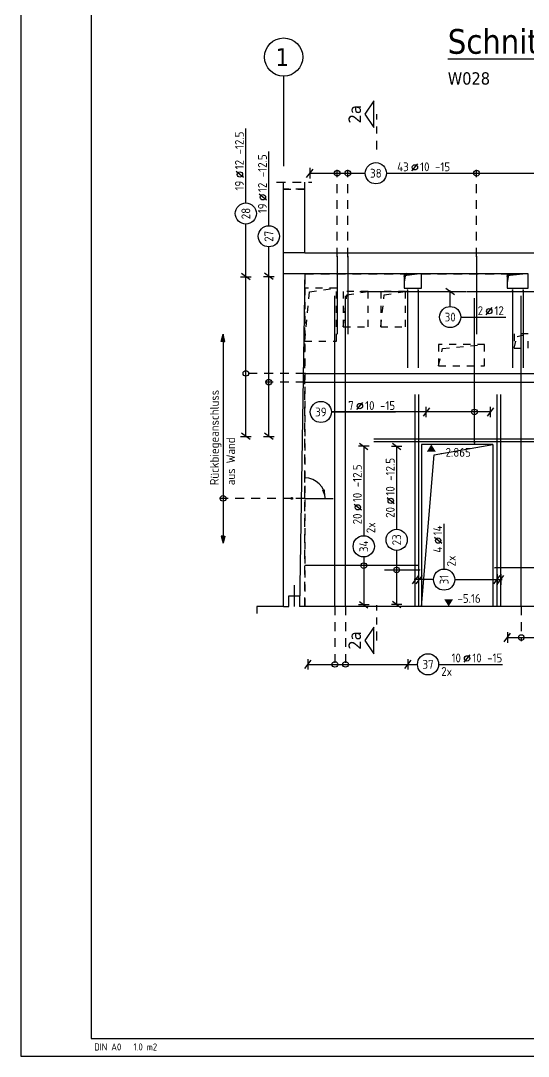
# Model space of a CAD drawing. Extents: x -36 to 85, y -7 to 53.
# Drawn here: x 0 to 7.19, y 0 to 14.67 of the extents above; entities that cross this region are included whole.
import ezdxf
from ezdxf.enums import TextEntityAlignment as Align

# ---------------------------------------------------------------- set-up
doc = ezdxf.new("R2010")
doc.units = 0
doc.header["$LTSCALE"] = 0.5
for name, pattern in [('AUSGEZOGEN', [1000.01, 1000, 0.01]), ('DASHDOTSMALL', [1.05, 0.5, -0.25, 0.05, -0.25]), ('DOT', [0.175, 0.05, -0.125]), ('HIDDEN', [0.375, 0.25, -0.125]), ('HIDDEN2', [0.187, 0.125, -0.062]), ('STRICHPUNKT2', [0.55, 0.25, -0.125, 0.05, -0.125]), ('VERDECKT', [0.375, 0.25, -0.125])]:
    doc.linetypes.add(name, pattern=pattern)
for name, color, linetype in [('ACHSEN', 7, 'Continuous'), ('AFU', 7, 'Continuous'), ('BETON', 7, 'Continuous'), ('DRUEBER', 7, 'Continuous'), ('HILFE', 7, 'Continuous'), ('koten', 7, 'Continuous'), ('OBJEKT', 7, 'Continuous'), ('RAHMEN', 7, 'Continuous'), ('RND', 7, 'Continuous'), ('SCHATTEN', 15, 'Continuous'), ('SCHNITTE', 7, 'Continuous'), ('SFP_Achsen', 7, 'Continuous'), ('TEXT', 7, 'Continuous'), ('VERDECKT', 7, 'Continuous'), ('WBZ', 7, 'Continuous')]:
    doc.layers.add(name, color=color, linetype=linetype)
doc.styles.add('helv', font='tahoma.ttf')
doc.styles.add('txt', font='isocp.shx')
doc.linetypes.add('AFU_50K', pattern='A,0.15,["/",Standard,S=0.2,R=0,X=-0.01,Y=-0.1],0.07,["/",Standard,S=0.2,R=0,X=-0.01,Y=-0.1],0.15', length=0.37)
doc.linetypes.add('AFU_50L', pattern='A,0.75,["/",Standard,S=0.2,R=0,X=-0.01,Y=-0.1],0.07,["/",Standard,S=0.2,R=0,X=-0.01,Y=-0.1],0.75', length=1.57)
doc.linetypes.add('AFU_50SL', pattern='A,0,-0.75,["/",Standard,S=0.2,R=0,X=-0.01,Y=-0.1],0,-0.07,["/",Standard,S=0.2,R=0,X=-0.01,Y=-0.1],-0.75', length=1.57)

# ---------------------------------------------------------------- blocks, each defined once
blk = doc.blocks.new('DINA0')
at = {"layer": 'RAHMEN'}
for p, q in [((0, 84.1), (0, 0)), ((0, 0), (118.9, 0))]:
    blk.add_line(p, q, dxfattribs=at)
at = {"layer": 'RAHMEN', "color": 5}
for p, q in [((2, 83.6), (2, 0.5)), ((2, 0.5), (118.4, 0.5))]:
    blk.add_line(p, q, dxfattribs=at)
at = {"layer": 'RAHMEN', "color": 7, "style": 'txt'}
blk.add_text('DIN A0   1.0 m2', height=0.2, dxfattribs=at).set_placement((2.083, 0.164))
blk = doc.blocks.new('okrd_o')
at = {"layer": 'koten', "color": 7, "linetype": 'Continuous'}
blk.add_solid([(-0.125, 0.202), (0.125, 0.202), (0, 0)], dxfattribs=at)
at = {"layer": 'koten', "style": 'txt'}
blk.add_attdef('OKRD', (0.25, 0.1), '', height=0.25, dxfattribs=at)
blk = doc.blocks.new('okrd_u')
at = {"layer": 'koten', "color": 7, "linetype": 'Continuous'}
blk.add_solid([(-0.125, -0.202), (0.125, -0.202), (0, 0)], dxfattribs=at)
at = {"layer": 'koten', "style": 'txt'}
blk.add_attdef('OKRD', (0.25, -0.35), '', height=0.25, dxfattribs=at)
blk = doc.blocks.new('PFEIL')
at = {"color": 7, "linetype": 'Continuous'}
blk.add_solid([(-1, -0.17), (-1, 0.17), (0, 0)], dxfattribs=at)
blk = doc.blocks.new('Pfeillinie')
at = {"layer": 'TEXT', "linetype": 'Continuous'}
blk.add_hatch(color=7, dxfattribs=at).paths.add_polyline_path([(0, 0), (-0.8, 0.2), (-0.8, 0), (-0.8, -0.2)])
at = {"layer": 'TEXT', "color": 7, "linetype": 'Continuous'}
for p, q in [((-0.8, 0), (-0.8, 0.2)), ((-0.8, 0.2), (0, 0)), ((-0.8, 0), (-0.8, -0.2)), ((-0.8, -0.2), (0, 0))]:
    blk.add_line(p, q, dxfattribs=at)
blk = doc.blocks.new('lei_gre')
at = {"layer": 'RND', "color": 7, "linetype": 'Continuous'}
for p, q in [((-0.09, -0.12), (0.09, 0.12)), ((0, 0.15), (0, -0.15))]:
    blk.add_line(p, q, dxfattribs=at)
blk = doc.blocks.new('RND_LEI')
at = {"layer": 'RND', "color": 7, "linetype": 'Continuous'}
blk.add_line((1.022, 0.066), (1.19, 0.27), dxfattribs=at)
for centre, radius in [((0, 0), 0.3), ((1.106, 0.168), 0.075)]:
    blk.add_circle(centre, radius, dxfattribs=at)
at = {"layer": 'RND', "color": 7, "linetype": 'Continuous', "style": 'txt'}
blk.add_attdef('ANZ', text='', height=0.25, dxfattribs=at).set_placement((0.931, 0.057), align=Align.RIGHT)
for tag, p in [('DUM', (1.253, 0.057)), ('ABSTD', (1.674, 0.057)), ('POSTXT', (0.374, -0.327))]:
    blk.add_attdef(tag, p, '', height=0.25, dxfattribs=at)
blk.add_attdef('POSL', text='', height=0.25, dxfattribs=at).set_placement((0, 0), align=Align.MIDDLE)
blk = doc.blocks.new('SCHN-2')
at = {"layer": 'SCHNITTE', "color": 6, "linetype": 'Continuous'}
blk.add_lwpolyline([(0.378, 0.088), (0, 0.34), (-0.378, 0.088)], close=True, dxfattribs=at)
at = {"layer": 'SCHNITTE', "color": 1, "linetype": 'DASHDOTSMALL', "style": 'helv'}
blk.add_attdef('SCHN-2', text='', height=0.35, dxfattribs=at).set_placement((0, 0.45), align=Align.CENTER)

msp = doc.modelspace()

# ---------------------------------------------------------------- linework, layer by layer
at = {"layer": 'ACHSEN', "color": 140, "linetype": 'AUSGEZOGEN'}
msp.add_line((3.7235, 13.8864), (3.7235, 12.6097), dxfattribs=at)
at = {"layer": 'AFU', "color": 8, "linetype": 'AFU_50K'}
msp.add_line((4.0235, 11.3841), (3.7235, 11.3841), dxfattribs=at)
at = {"layer": 'AFU', "color": 8, "linetype": 'AFU_50L'}
for p, q in [((5.4285, 11.0841), (3.7235, 11.0841)), ((6.8885, 11.0841), (5.6785, 11.0841)), ((5.6785, 6.3741), (4.0235, 6.3741)), ((7.8135, 6.3741), (6.6885, 6.3741))]:
    msp.add_line(p, q, dxfattribs=at)
at = {"layer": 'AFU', "color": 8, "linetype": 'AFU_50SL'}
msp.add_line((4.0235, 11.0841), (3.9485, 6.3741), dxfattribs=at)
at = {"layer": 'AFU', "color": 1, "linetype": 'AUSGEZOGEN'}
msp.add_line((3.8735, 6.6741), (3.8735, 6.3741), dxfattribs=at)
at = {"layer": 'AFU', "color": 8, "linetype": 'AUSGEZOGEN'}
for p, q in [((3.7985, 6.3741), (3.7985, 6.5241)), ((3.7985, 6.5241), (3.9485, 6.5241)), ((3.9485, 6.5241), (3.9485, 6.3741)), ((3.7235, 6.3741), (3.7985, 6.3741)), ((4.0235, 6.3741), (3.9485, 6.3741))]:
    msp.add_line(p, q, dxfattribs=at)
at = {"layer": 'BETON', "color": 6, "linetype": 'AUSGEZOGEN'}
for p, q in [((3.7235, 6.3741), (3.7235, 12.3841)), ((4.0235, 11.3841), (4.0235, 12.3841)), ((4.0235, 11.3841), (10.4735, 11.3841)), ((5.6785, 8.6691), (5.6785, 6.3741)), ((6.6885, 8.6691), (5.6785, 8.6691)), ((6.6885, 8.6691), (6.6885, 6.3741)), ((3.3435, 6.3741), (3.3435, 6.2741)), ((3.7235, 6.3741), (3.3435, 6.3741))]:
    msp.add_line(p, q, dxfattribs=at)
for points in [[(5.4285, 11.0841), (5.4285, 10.8841), (5.6785, 10.8841), (5.6785, 11.0841)], [(6.8885, 11.0841), (6.8885, 10.8841), (7.1885, 10.8841), (7.1885, 11.0841)]]:
    msp.add_lwpolyline(points, close=True, dxfattribs=at)
at = {"layer": 'DRUEBER', "color": 7, "linetype": 'DOT'}
for p, q in [((3.7235, 12.2841), (4.0235, 12.2841)), ((4.0235, 11.0841), (4.0235, 6.3741)), ((5.4285, 11.0841), (4.0235, 11.0841)), ((6.8885, 11.0841), (5.6785, 11.0841))]:
    msp.add_line(p, q, dxfattribs=at)
at = {"layer": 'HILFE', "color": 102, "linetype": 'HIDDEN'}
msp.add_line((3.6235, 12.3841), (4.1235, 12.3841), dxfattribs=at)
at = {"layer": 'HILFE', "color": 102, "linetype": 'AUSGEZOGEN'}
for p, q in [((5.8561, 8.5232), (6.6885, 8.6691)), ((5.6785, 6.3741), (5.8561, 8.5232))]:
    msp.add_line(p, q, dxfattribs=at)
at = {"layer": 'OBJEKT', "color": 7, "linetype": 'AUSGEZOGEN'}
msp.add_line((6.6885, 6.3741), (5.6785, 6.3741), dxfattribs=at)
at = {"layer": 'RND', "color": 7, "linetype": 'AUSGEZOGEN'}
for p, q in [((3.1882, 12.0902), (3.1882, 13.1427)), ((3.5143, 11.7678), (3.5143, 12.8203)), ((4.0947, 12.5109), (4.88, 12.5109)), ((5.18, 12.5109), (10.3364, 12.5109)), ((3.1882, 11.0436), (3.1882, 11.7902)), ((3.5143, 11.0491), (3.5143, 11.4678)), ((3.1882, 8.7824), (3.1882, 11.0436)), ((3.5143, 8.7815), (3.5143, 11.0491)), ((6.2326, 10.4731), (6.8726, 10.4731)), ((5.7443, 9.1288), (4.4011, 9.1288)), ((4.4011, 9.1288), (5.3073, 9.1288)), ((6.6518, 9.1288), (5.7443, 9.1288)), ((4.8582, 8.6425), (4.8582, 7.3746)), ((5.3243, 8.64), (5.3243, 7.4668)), ((5.9965, 6.9034), (5.9965, 7.5434)), ((4.8582, 7.0746), (4.8582, 6.398)), ((5.3243, 7.1668), (5.3243, 6.4015)), ((6.8937, 5.9328), (7.5899, 5.9328)), ((4.0676, 5.5528), (5.4847, 5.5528)), ((5.4847, 5.5528), (5.6191, 5.5528)), ((5.9191, 5.5528), (6.8253, 5.5528))]:
    msp.add_line(p, q, dxfattribs=at)
at = {"layer": 'RND', "color": 102, "linetype": 'VERDECKT'}
for p, q in [((4.4817, 11.3307), (4.4817, 12.5609)), ((4.6317, 11.3307), (4.6317, 12.5609)), ((6.4565, 11.3307), (6.4565, 12.5609)), ((4.0235, 9.6756), (3.1382, 9.6756)), ((4.0235, 9.5506), (3.4643, 9.5506)), ((3.8395, 7.9045), (2.816, 7.9045)), ((4.4502, 6.3741), (4.4502, 5.5028)), ((4.6002, 6.3741), (4.6002, 5.5028)), ((7.0895, 6.3741), (7.0895, 5.8828))]:
    msp.add_line(p, q, dxfattribs=at)
at = {"layer": 'RND', "color": 102, "linetype": 'AUSGEZOGEN'}
for p, q in [((6.0826, 10.6231), (6.0826, 10.8518)), ((5.8465, 6.7534), (5.5734, 6.7534)), ((6.1465, 6.7534), (6.8179, 6.7534))]:
    msp.add_line(p, q, dxfattribs=at)
at = {"layer": 'RND', "color": 7, "linetype": 'AUSGEZOGEN'}
for points, const_width in [([(4.4754, 11.3307, 1), (4.4879, 11.3307, 1)], 0.0125), ([(4.6254, 11.3307, 1), (4.6379, 11.3307, 1)], 0.0125), ([(6.4502, 11.3307, 1), (6.4627, 11.3307, 1)], 0.0125), ([(5.4716, 10.8551, 1), (5.4841, 10.8551, 1)], 0.0125), ([(5.6216, 10.8551, 1), (5.6341, 10.8551, 1)], 0.0125), ([(6.9596, 10.8551, 1), (6.9721, 10.8551, 1)], 0.0125), ([(7.1096, 10.8551, 1), (7.1221, 10.8551, 1)], 0.0125), ([(6.4193, 8.6925, 1), (6.4318, 8.6925, 1)], 0.0125), ([(5.6449, 6.8902, 1), (5.6549, 6.8902, 1)], 0.01), ([(6.7099, 6.9204, 1), (6.7199, 6.9204, 1)], 0.01)]:
    msp.add_lwpolyline(points, format="xyb", close=True, dxfattribs=dict(at, const_width=const_width))
at = {"layer": 'RND', "color": 1, "linetype": 'AUSGEZOGEN'}
for points in [[(4.4817, 11.3307), (4.4817, 10.2307)], [(4.6317, 11.3307), (4.6317, 10.2307)], [(6.4565, 11.3307), (6.4565, 10.2307)], [(4.4502, 6.3741), (4.4502, 10.7741)], [(4.6002, 6.3741), (4.6002, 10.7741)], [(4.8035, 10.8334), (6.3035, 10.8334)], [(5.4778, 10.8551), (5.4778, 9.7551)], [(5.6278, 10.8551), (5.6278, 9.7551)], [(6.3135, 10.8334), (7.8135, 10.8334)], [(6.4255, 8.6925), (6.4255, 10.7425)], [(6.9658, 10.8551), (6.9658, 9.7551)], [(7.0895, 6.3741), (7.0895, 10.7741)], [(7.1158, 10.8551), (7.1158, 9.7551)], [(4.0235, 9.6756), (12.4235, 9.6756)], [(4.0235, 9.5506), (14.8235, 9.5506)], [(5.5875, 6.3741), (5.5875, 9.3741)], [(5.6392, 6.3741), (5.6392, 9.3741)], [(6.7473, 6.3741), (6.7473, 9.3741)], [(6.799, 6.3741), (6.799, 9.3741)], [(5.001, 8.7489), (9.501, 8.7489)], [(5.001, 8.7105), (9.501, 8.7105)], [(5.6235, 6.9516), (4.0235, 6.9516)], [(7.7754, 6.9204), (6.7149, 6.9204)], [(5.1499, 6.8902), (5.6499, 6.8902)]]:
    msp.add_lwpolyline(points, dxfattribs=at)
at = {"layer": 'RND', "color": 102, "linetype": 'AUSGEZOGEN'}
msp.add_lwpolyline([(2.866, 10.229), (2.866, 7.2695)], dxfattribs=at)
at = {"layer": 'RND', "color": 7, "linetype": 'AUSGEZOGEN'}
for centre in [(4.4817, 12.5109), (4.6317, 12.5109), (6.4565, 12.5109), (3.1882, 9.6756), (3.5143, 9.5506), (6.4255, 9.1288), (2.866, 7.9045), (4.8582, 6.9516), (5.3243, 6.8902), (7.0895, 5.9328), (4.4502, 5.5528), (4.6002, 5.5528)]:
    msp.add_circle(centre, 0.04, dxfattribs=at)
at = {"layer": 'SCHATTEN', "color": 1, "linetype": 'AUSGEZOGEN'}
for points in [[(5.4285, 10.8841, 0, 0.0326, 0), (5.4448, 11.0828, 0, 0, 0), (5.4296, 11.0683, 0.0317, 0, 0), (5.6785, 11.0841, 0, 0, 0)], [(6.8885, 10.8841, 0, 0.0326, 0), (6.9048, 11.0828, 0, 0, 0), (6.8894, 11.0686, 0.0311, 0, 0), (7.1885, 11.0841, 0, 0, 0)]]:
    msp.add_lwpolyline(points, format="xyseb", dxfattribs=at)
at = {"layer": 'SCHNITTE', "color": 6, "linetype": 'STRICHPUNKT2'}
for p, q in [((5.0431, 12.847), (5.0431, 13.347)), ((5.0431, 5.8911), (5.0431, 6.3911))]:
    msp.add_line(p, q, dxfattribs=at)
at = {"layer": 'SFP_Achsen', "color": 7, "linetype": 'AUSGEZOGEN'}
msp.add_circle((3.7235, 14.1568), 0.2705, dxfattribs=at)
at = {"layer": 'TEXT', "color": 7, "linetype": 'VERDECKT'}
msp.add_line((4.0235, 7.9045), (3.8395, 7.9045), dxfattribs=at)
msp.add_lwpolyline([(4.0235, 7.9045), (4.0235, 8.3045)], dxfattribs=at)
at = {"layer": 'TEXT', "color": 1, "linetype": 'AUSGEZOGEN'}
msp.add_lwpolyline([(4.0235, 7.9045), (4.4235, 7.9045)], dxfattribs=at)
at = {"layer": 'TEXT', "color": 7, "linetype": 'VERDECKT'}
msp.add_circle((3.8395, 7.9045), 0.012, dxfattribs=at)
at = {"layer": 'TEXT', "color": 102, "linetype": 'AUSGEZOGEN'}
msp.add_arc((4.0235, 7.9045), 0.2904, 0, 90, dxfattribs=at)
at = {"layer": 'VERDECKT', "color": 7, "linetype": 'HIDDEN'}
for p, q in [((4.0235, 12.2841), (3.7235, 12.2841)), ((5.6785, 11.0841), (6.8885, 11.0841))]:
    msp.add_line(p, q, dxfattribs=at)
at = {"layer": 'VERDECKT', "color": 7, "linetype": 'VERDECKT'}
for p, q in [((4.0235, 6.3741), (4.0235, 11.0841)), ((4.0235, 11.0841), (5.4285, 11.0841))]:
    msp.add_line(p, q, dxfattribs=at)
at = {"layer": 'WBZ', "color": 102, "linetype": 'HIDDEN2'}
for p, q in [((4.0887, 10.829), (4.4735, 10.8841)), ((4.0235, 10.1341), (4.0887, 10.829)), ((4.5685, 10.3341), (4.6194, 10.7901)), ((4.6194, 10.7901), (4.9185, 10.8341)), ((5.0985, 10.3341), (5.1494, 10.7901)), ((5.1494, 10.7901), (5.4485, 10.8341)), ((6.9885, 10.0341), (7.0294, 10.1963)), ((7.0294, 10.1963), (7.1885, 10.2341)), ((5.9185, 9.7841), (5.9724, 10.0269)), ((5.9724, 10.0269), (6.5685, 10.0841))]:
    msp.add_line(p, q, dxfattribs=at)
for points in [[(4.4735, 10.1341), (4.4735, 10.8841), (4.0235, 10.8841), (4.0235, 10.1341)], [(4.9185, 10.3341), (4.9185, 10.8341), (4.5685, 10.8341), (4.5685, 10.3341)], [(5.4485, 10.3341), (5.4485, 10.8341), (5.0985, 10.8341), (5.0985, 10.3341)], [(7.1885, 10.0341), (7.1885, 10.2341), (6.9885, 10.2341), (6.9885, 10.0341)], [(6.5685, 9.7841), (6.5685, 10.0841), (5.9185, 10.0841), (5.9185, 9.7841)]]:
    msp.add_lwpolyline(points, close=True, dxfattribs=at)

# ---------------------------------------------------------------- block references
at = {"xscale": 0.5, "yscale": 0.5, "zscale": 0.5}
msp.add_blockref('DINA0', (0, 0), dxfattribs=at)
at = {"layer": 'koten', "color": 102, "linetype": 'AUSGEZOGEN', "xscale": 0.5, "yscale": 0.5, "zscale": 0.5}
msp.add_blockref('okrd_u', (5.8154, 8.6691), dxfattribs=at).add_auto_attribs({'OKRD': '-2.865'})
at = {"layer": 'koten', "color": 7, "linetype": 'AUSGEZOGEN'}
ref = msp.add_blockref('okrd_o', (6.0607, 6.3741), dxfattribs=dict(at, xscale=0.5, yscale=0.5, zscale=0.5))
ref.add_attrib('OKRD', '-5.16', (6.1857, 6.4241), dxfattribs={"layer": '0', "color": 0, "linetype": 'ByBlock', "height": 0.125, "style": 'txt'})
at = {"layer": 'RND', "color": 7, "linetype": 'AUSGEZOGEN', "xscale": 0.5, "yscale": 0.5, "zscale": 0.5, "rotation": 90}
for p, values in [((3.1882, 11.9402), {'POSL': '28', 'DUM': '12', 'ANZ': '19', 'ABSTD': '-12.5'}), ((3.5143, 11.6178), {'POSL': '27', 'DUM': '12', 'ANZ': '19', 'ABSTD': '-12.5'}), ((4.8582, 7.2246), {'POSL': '34', 'DUM': '10', 'ANZ': '20', 'ABSTD': '-12.5', 'POSTXT': '2x'}), ((5.3243, 7.3168), {'POSL': '23', 'DUM': '10', 'ANZ': '20', 'ABSTD': '-12.5'}), ((5.9965, 6.7534), {'POSL': '31', 'DUM': '14', 'ANZ': '4', 'POSTXT': '2x'})]:
    msp.add_blockref('RND_LEI', p, dxfattribs=at).add_auto_attribs(values)
at = {"layer": 'RND', "color": 7, "linetype": 'AUSGEZOGEN', "xscale": 0.5, "yscale": 0.5, "zscale": 0.5}
for p, values in [((5.03, 12.5109), {'POSL': '38', 'DUM': '10', 'ANZ': '43', 'ABSTD': '-15'}), ((6.0826, 10.4731), {'POSL': '30', 'DUM': '12', 'ANZ': '2'}), ((4.2511, 9.1288), {'POSL': '39', 'DUM': '10', 'ANZ': '7', 'ABSTD': '-15'}), ((5.7691, 5.5528), {'POSL': '37', 'DUM': '10', 'ANZ': '10', 'ABSTD': '-15', 'POSTXT': '2x'})]:
    msp.add_blockref('RND_LEI', p, dxfattribs=at).add_auto_attribs(values)
for p in [(4.0947, 12.5109), (6.8937, 5.9328), (4.0676, 5.5528), (5.4847, 5.5528)]:
    msp.add_blockref('lei_gre', p, dxfattribs=at)
for p, rotation in [((3.1882, 11.0436), 90), ((3.5143, 11.0491), 90), ((5.7443, 9.1288), 180), ((6.6518, 9.1288), 180), ((3.1882, 8.7824), 90), ((3.5143, 8.7815), 90), ((4.8582, 8.6425), 270), ((5.3243, 8.64), 270), ((4.8582, 6.398), 270), ((5.3243, 6.4015), 270)]:
    msp.add_blockref('lei_gre', p, dxfattribs=dict(at, rotation=rotation))
at = {"layer": 'RND', "color": 102, "linetype": 'AUSGEZOGEN'}
for name, p, xscale, yscale, zscale, rotation in [('lei_gre', (6.0826, 10.8334), 0.5, 0.5, 0.5, 90), ('Pfeillinie', (2.866, 10.229), -0.125, 0.125, 0.125, 270), ('Pfeillinie', (2.866, 7.2695), -0.125, 0.125, 0.125, 90), ('lei_gre', (5.5875, 6.7534), 0.5, 0.5, 0.5, 180), ('lei_gre', (5.6392, 6.7534), 0.5, 0.5, 0.5, 180)]:
    msp.add_blockref(name, p, dxfattribs=dict(at, xscale=xscale, yscale=yscale, zscale=zscale, rotation=rotation))
at = {"layer": 'RND', "color": 102, "linetype": 'AUSGEZOGEN', "xscale": 0.5, "yscale": 0.5, "zscale": 0.5}
for p in [(6.7473, 6.7534), (6.799, 6.7534)]:
    msp.add_blockref('lei_gre', p, dxfattribs=at)
at = {"layer": 'SCHNITTE', "color": 6, "linetype": 'STRICHPUNKT2', "xscale": 0.5, "yscale": 0.5, "zscale": 0.5, "rotation": 90}
for p in [(5.0431, 13.347), (5.0431, 5.8911)]:
    msp.add_blockref('SCHN-2', p, dxfattribs=at).add_auto_attribs({'SCHN-2': '2a'})
at = {"layer": 'TEXT', "color": 102, "linetype": 'AUSGEZOGEN', "xscale": -0.1250000000000026, "yscale": 0.1250000000000026, "zscale": 0.1250000000000026, "rotation": 102.2409790208733}
msp.add_blockref('PFEIL', (4.3139, 7.9045), dxfattribs=at)

# ---------------------------------------------------------------- texts
at = {"layer": 'SFP_Achsen', "color": 6, "linetype": 'AUSGEZOGEN', "style": 'helv'}
msp.add_text('1', height=0.25, dxfattribs=at).set_placement((3.6095, 14.0325))
at = {"layer": 'TEXT', "color": 5, "linetype": 'AUSGEZOGEN', "style": 'helv'}
msp.add_text('%%USchnitt 2-2', height=0.35, dxfattribs=at).set_placement((6.0487, 14.2041))
at = {"layer": 'TEXT', "color": 1, "linetype": 'AUSGEZOGEN', "style": 'helv'}
msp.add_text('W028', height=0.175, dxfattribs=at).set_placement((6.0487, 13.7666))
at = {"layer": 'TEXT', "color": 7, "linetype": 'AUSGEZOGEN', "style": 'txt'}
for s, p in [('Rückbiegeanschluss', (2.8052, 8.0916)), ('aus Wand ', (3.0367, 8.0916))]:
    msp.add_text(s, height=0.125, rotation=90, dxfattribs=at).set_placement(p)

doc.saveas('drawing.dxf')
